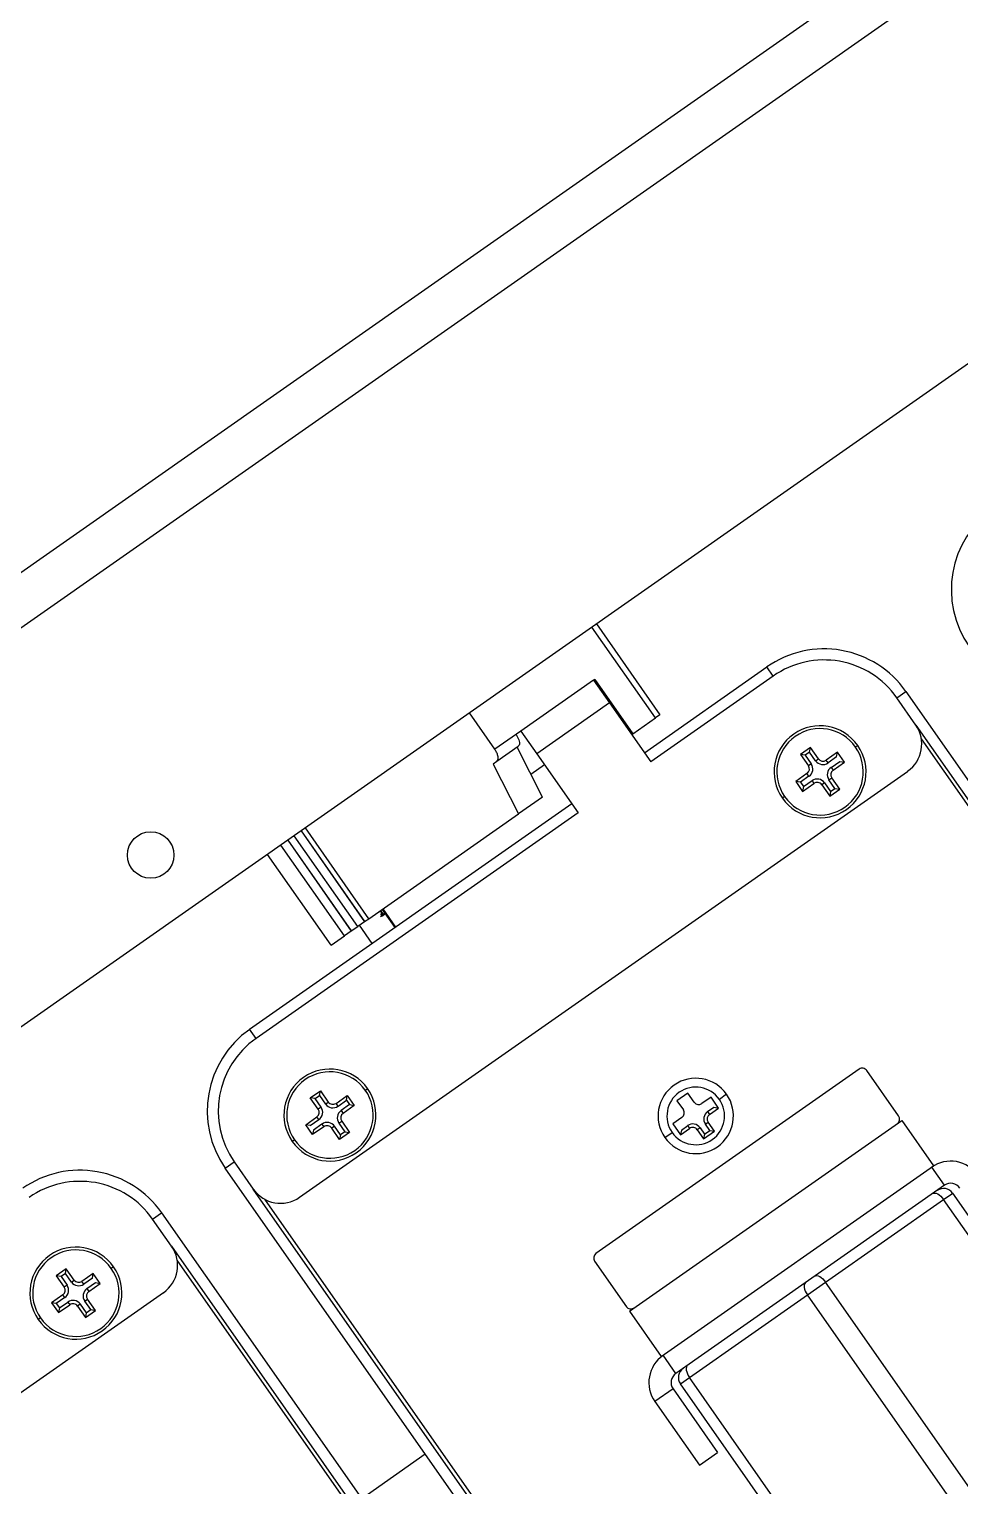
# Model space of a CAD drawing. Header units: millimetres. Extents: x 152904052 to 153933663, y 538271515 to 539240469.
# Drawn here: x 153333978.9 to 153334063, y 538933647.1 to 538933778.6 of the extents above; entities that cross this region are included whole.
import ezdxf

# ---------------------------------------------------------------- set-up
doc = ezdxf.new("R2010")
doc.units = ezdxf.units.MM
doc.layers.add('POWR', color=5, linetype='Continuous')

msp = doc.modelspace()

# ---------------------------------------------------------------- linework, layer by layer
at = {"layer": 'POWR', "color": 7}
for p, q in [((153334675.52, 538934217.81), (153332879.94, 538932960.53)), ((153334648.38, 538934193.8), (153333802.61, 538933601.58)), ((153334139.2, 538933801.26), (153333827.47, 538933582.98)), ((153334035.48, 538933716.42), (153334029.74, 538933724.61)), ((153334030.15, 538933724.9), (153334035.88, 538933716.7)), ((153334034.48, 538933713.28), (153334045.54, 538933721.02)), ((153334046.11, 538933720.2), (153334045.54, 538933721.02)), ((153334029.89, 538933719.83), (153334023.33, 538933715.24)), ((153334029.99, 538933719.9), (153334029.89, 538933719.83)), ((153334029.89, 538933719.83), (153334031.32, 538933717.78)), ((153334029.99, 538933719.9), (153334033.43, 538933714.98)), ((153334030.16, 538933719.65), (153334030.06, 538933719.58)), ((153334030.22, 538933719.57), (153334030.16, 538933719.44)), ((153334046.11, 538933720.2), (153334035.05, 538933712.46)), ((153334031.32, 538933717.78), (153334024.77, 538933713.19)), ((153334031.32, 538933717.78), (153334035.05, 538933712.46)), ((153334057.25, 538933718.24), (153334058.07, 538933718.81)), ((153334058.97, 538933715.78), (153334057.25, 538933718.24)), ((153334058.07, 538933718.81), (153334090.76, 538933672.12)), ((153334020.98, 538933713.59), (153334018.68, 538933716.87)), ((153334035.88, 538933716.7), (153334035.48, 538933716.42)), ((153334023.33, 538933715.24), (153334020.98, 538933713.59)), ((153334023.33, 538933715.24), (153334024.77, 538933713.19)), ((153334033.43, 538933714.98), (153334035.48, 538933716.42)), ((153334058.97, 538933715.78), (153334089.94, 538933671.54)), ((153334023.07, 538933713.83), (153334021.15, 538933712.49)), ((153334033.43, 538933714.98), (153334033.33, 538933714.91)), ((153334053.52, 538933713.8), (153334053.73, 538933713.94)), ((153334089.7, 538933671.37), (153334059.48, 538933714.54)), ((153334025.28, 538933709.28), (153334022.99, 538933713.78)), ((153334024.77, 538933713.19), (153334028.5, 538933707.87)), ((153334049.46, 538933713.76), (153334048.56, 538933713.13)), ((153334048.56, 538933713.13), (153334049.28, 538933712.1)), ((153334048.99, 538933713.05), (153334048.56, 538933713.13)), ((153334049.38, 538933713.33), (153334048.99, 538933713.05)), ((153334048.99, 538933713.05), (153334049.53, 538933712.28)), ((153334049.38, 538933713.33), (153334049.46, 538933713.76)), ((153334049.93, 538933712.56), (153334049.38, 538933713.33)), ((153334050.18, 538933712.73), (153334049.46, 538933713.76)), ((153334049.93, 538933712.56), (153334050.18, 538933712.73)), ((153334051.9, 538933713.33), (153334050.87, 538933712.61)), ((153334051.05, 538933712.36), (153334050.87, 538933712.61)), ((153334051.82, 538933712.9), (153334051.05, 538933712.36)), ((153334051.82, 538933712.9), (153334051.9, 538933713.33)), ((153334052.53, 538933712.43), (153334051.9, 538933713.33)), ((153334003.35, 538933673.17), (153334058.23, 538933711.6)), ((153334021.15, 538933712.49), (153334020.82, 538933712.26)), ((153334020.82, 538933712.26), (153334023.11, 538933707.76)), ((153334024.22, 538933711.35), (153334025.46, 538933712.21)), ((153334049.15, 538933711.41), (153334048.13, 538933710.69)), ((153334049.33, 538933711.16), (153334049.15, 538933711.41)), ((153334049.53, 538933712.28), (153334049.28, 538933712.1)), ((153334051.33, 538933711.96), (153334052.1, 538933712.5)), ((153334051.33, 538933711.96), (153334051.5, 538933711.71)), ((153334051.5, 538933711.71), (153334052.53, 538933712.43)), ((153334052.1, 538933712.5), (153334052.53, 538933712.43)), ((153334048.13, 538933710.69), (153334048.76, 538933709.79)), ((153334048.56, 538933710.61), (153334048.13, 538933710.69)), ((153334049.33, 538933711.16), (153334048.56, 538933710.61)), ((153334048.56, 538933710.61), (153334048.84, 538933710.22)), ((153334048.76, 538933709.79), (153334049.78, 538933710.51)), ((153334048.84, 538933710.22), (153334048.76, 538933709.79)), ((153334048.84, 538933710.22), (153334049.61, 538933710.76)), ((153334049.61, 538933710.76), (153334049.78, 538933710.51)), ((153334050.73, 538933710.56), (153334050.48, 538933710.38)), ((153334050.48, 538933710.38), (153334051.2, 538933709.36)), ((153334050.73, 538933710.56), (153334051.27, 538933709.79)), ((153334051.13, 538933710.84), (153334051.38, 538933711.01)), ((153334051.67, 538933710.06), (153334051.13, 538933710.84)), ((153334051.2, 538933709.36), (153334052.1, 538933709.99)), ((153334051.27, 538933709.79), (153334051.67, 538933710.06)), ((153334052.1, 538933709.99), (153334051.38, 538933711.01)), ((153334051.67, 538933710.06), (153334052.1, 538933709.99)), ((153333998.84, 538933688.33), (153334027.92, 538933708.69)), ((153334025.28, 538933709.28), (153334023.11, 538933707.76)), ((153334047.13, 538933709.32), (153334046.93, 538933709.18)), ((153334051.27, 538933709.79), (153334051.2, 538933709.36)), ((153334028.5, 538933707.87), (153333999.42, 538933687.51)), ((153334009.61, 538933698.3), (153334023.11, 538933707.76)), ((153334003.49, 538933706.23), (153334009.22, 538933698.03)), ((153334003.49, 538933706.23), (153334009.22, 538933698.04)), ((153334009.61, 538933698.3), (153334003.87, 538933706.5)), ((153334007.4, 538933696.76), (153334001.66, 538933704.95)), ((153334002.29, 538933705.39), (153334008.02, 538933697.19)), ((153334002.29, 538933705.39), (153334008.02, 538933697.2)), ((153334008.6, 538933697.6), (153334002.86, 538933705.79)), ((153334006.2, 538933695.92), (153334000.46, 538933704.11)), ((153334009.22, 538933698.04), (153334009.61, 538933698.3)), ((153334010.56, 538933698.97), (153334010.75, 538933698.97)), ((153334010.84, 538933698.56), (153334010.66, 538933698.48)), ((153334010.8, 538933699.14), (153334011.95, 538933697.5)), ((153334010.84, 538933698.56), (153334011.07, 538933698.76)), ((153334010.87, 538933699.19), (153334012.02, 538933697.55)), ((153334006.2, 538933695.92), (153334007.4, 538933696.76)), ((153334008.02, 538933697.19), (153334007.4, 538933696.76)), ((153334008.02, 538933697.2), (153334008.6, 538933697.6)), ((153334008.02, 538933697.2), (153334008.02, 538933697.19)), ((153334009.22, 538933698.03), (153334008.6, 538933697.6)), ((153334009.9, 538933696.07), (153334008.75, 538933697.71)), ((153334009.22, 538933698.04), (153334009.22, 538933698.03)), ((153333999.42, 538933687.51), (153333998.84, 538933688.33)), ((153334053.86, 538933684.73), (153334030.1, 538933668.1)), ((153334057.42, 538933680.51), (153334054.55, 538933684.61)), ((153334004.32, 538933682.15), (153334005.23, 538933682.78)), ((153334004.75, 538933682.08), (153334005.15, 538933682.36)), ((153334005.15, 538933682.36), (153334005.23, 538933682.78)), ((153334005.15, 538933682.36), (153334005.69, 538933681.58)), ((153334005.23, 538933682.78), (153334005.94, 538933681.76)), ((153334006.64, 538933681.64), (153334007.66, 538933682.35)), ((153334007.59, 538933681.93), (153334007.66, 538933682.35)), ((153334007.66, 538933682.35), (153334008.29, 538933681.45)), ((153334009.29, 538933682.82), (153334009.49, 538933682.97)), ((153334038.4, 538933682.57), (153334037.41, 538933681.88)), ((153334038.97, 538933681.75), (153334038.4, 538933682.57)), ((153334041.89, 538933682.46), (153334041.24, 538933682)), ((153334004.75, 538933682.08), (153334004.32, 538933682.15)), ((153334005.04, 538933681.13), (153334004.32, 538933682.15)), ((153334005.29, 538933681.31), (153334004.75, 538933682.08)), ((153334005.29, 538933681.31), (153334005.04, 538933681.13)), ((153334005.69, 538933681.58), (153334005.94, 538933681.76)), ((153334006.82, 538933681.39), (153334006.64, 538933681.64)), ((153334006.82, 538933681.39), (153334007.59, 538933681.93)), ((153334007.87, 538933681.53), (153334007.09, 538933680.99)), ((153334007.09, 538933680.99), (153334007.27, 538933680.74)), ((153334008.29, 538933681.45), (153334007.27, 538933680.74)), ((153334007.59, 538933681.93), (153334007.87, 538933681.53)), ((153334007.87, 538933681.53), (153334008.29, 538933681.45)), ((153334037.41, 538933681.88), (153334037.99, 538933681.06)), ((153334040.49, 538933682.2), (153334039.67, 538933681.63)), ((153334040.18, 538933680.9), (153334040.75, 538933681.3)), ((153334040.36, 538933680.65), (153334041.17, 538933681.22)), ((153334041.17, 538933681.22), (153334040.49, 538933682.2)), ((153334040.75, 538933681.3), (153334041.17, 538933681.22)), ((153334003.9, 538933679.72), (153334004.92, 538933680.43)), ((153334004.53, 538933678.82), (153334003.9, 538933679.72)), ((153334004.32, 538933679.64), (153334003.9, 538933679.72)), ((153334004.32, 538933679.64), (153334005.1, 538933680.18)), ((153334005.37, 538933679.78), (153334004.6, 538933679.24)), ((153334005.1, 538933680.18), (153334004.92, 538933680.43)), ((153334005.37, 538933679.78), (153334005.55, 538933679.53)), ((153334006.9, 538933679.86), (153334007.15, 538933680.04)), ((153334006.9, 538933679.86), (153334007.44, 538933679.09)), ((153334007.15, 538933680.04), (153334007.86, 538933679.02)), ((153334033.13, 538933662.89), (153334057.71, 538933680.1)), ((153334037.86, 538933680.37), (153334037.05, 538933679.79)), ((153334037.05, 538933679.79), (153334037.73, 538933678.81)), ((153334039.98, 538933679.77), (153334040.23, 538933679.95)), ((153334040.38, 538933679.21), (153334039.98, 538933679.77)), ((153334040.18, 538933680.9), (153334040.36, 538933680.65)), ((153334040.81, 538933679.13), (153334040.23, 538933679.95)), ((153334057.71, 538933680.1), (153334060.57, 538933676)), ((153334002.9, 538933678.35), (153334002.7, 538933678.2)), ((153334005.55, 538933679.53), (153334004.53, 538933678.82)), ((153334004.6, 538933679.24), (153334004.53, 538933678.82)), ((153334006.5, 538933679.59), (153334006.25, 538933679.41)), ((153334006.96, 538933678.39), (153334006.25, 538933679.41)), ((153334007.04, 538933678.81), (153334006.5, 538933679.59)), ((153334007.86, 538933679.02), (153334006.96, 538933678.39)), ((153334007.04, 538933678.81), (153334006.96, 538933678.39)), ((153334007.44, 538933679.09), (153334007.04, 538933678.81)), ((153334007.44, 538933679.09), (153334007.86, 538933679.02)), ((153334036.32, 538933678.56), (153334036.98, 538933679.02)), ((153334037.73, 538933678.81), (153334038.55, 538933679.39)), ((153334037.81, 538933679.24), (153334037.73, 538933678.81)), ((153334037.81, 538933679.24), (153334038.38, 538933679.64)), ((153334038.38, 538933679.64), (153334038.55, 538933679.39)), ((153334039.5, 538933679.44), (153334039.25, 538933679.26)), ((153334039.25, 538933679.26), (153334039.82, 538933678.44)), ((153334039.5, 538933679.44), (153334039.9, 538933678.87)), ((153334039.82, 538933678.44), (153334040.81, 538933679.13)), ((153334039.9, 538933678.87), (153334039.82, 538933678.44)), ((153334039.9, 538933678.87), (153334040.38, 538933679.21)), ((153334040.38, 538933679.21), (153334040.81, 538933679.13)), ((153333996.63, 538933675.79), (153333997.45, 538933676.36)), ((153334029.33, 538933629.1), (153333996.63, 538933675.79)), ((153333997.45, 538933676.36), (153333999.17, 538933673.91)), ((153334036, 538933658.8), (153334060.57, 538933676)), ((153334061.56, 538933674.25), (153334060.41, 538933675.89)), ((153334030.15, 538933629.67), (153333999.17, 538933673.91)), ((153334061.56, 538933674.25), (153334037.31, 538933657.27)), ((153334061.48, 538933672.97), (153334062.3, 538933673.55)), ((153334084.09, 538933642.42), (153334062.3, 538933673.55)), ((153333990.08, 538933671.2), (153333990.9, 538933671.78)), ((153333990.9, 538933671.78), (153334023.59, 538933625.08)), ((153334000.17, 538933673.01), (153334030.39, 538933629.85)), ((153334050.83, 538933665.52), (153334061.48, 538933672.97)), ((153334083.27, 538933641.85), (153334061.48, 538933672.97)), ((153333991.8, 538933668.75), (153333990.08, 538933671.2)), ((153333991.8, 538933668.75), (153334022.77, 538933624.51)), ((153333982.29, 538933666.72), (153333981.39, 538933666.09)), ((153333982.21, 538933666.3), (153333982.29, 538933666.72)), ((153333983.01, 538933665.7), (153333982.29, 538933666.72)), ((153333986.35, 538933666.76), (153333986.56, 538933666.91)), ((153334022.53, 538933624.34), (153333992.31, 538933667.5)), ((153334029.98, 538933667.4), (153334032.85, 538933663.3)), ((153333981.39, 538933666.09), (153333982.11, 538933665.07)), ((153333981.82, 538933666.02), (153333981.39, 538933666.09)), ((153333982.21, 538933666.3), (153333981.82, 538933666.02)), ((153333981.82, 538933666.02), (153333982.36, 538933665.25)), ((153333982.36, 538933665.25), (153333982.11, 538933665.07)), ((153333982.76, 538933665.52), (153333982.21, 538933666.3)), ((153333982.76, 538933665.52), (153333983.01, 538933665.7)), ((153333984.73, 538933666.29), (153333983.7, 538933665.58)), ((153333983.88, 538933665.33), (153333983.7, 538933665.58)), ((153333984.65, 538933665.87), (153333983.88, 538933665.33)), ((153333984.16, 538933664.93), (153333984.93, 538933665.47)), ((153333984.33, 538933664.68), (153333985.36, 538933665.39)), ((153333984.65, 538933665.87), (153333984.73, 538933666.29)), ((153333985.36, 538933665.39), (153333984.73, 538933666.29)), ((153333984.93, 538933665.47), (153333985.36, 538933665.39)), ((153334049.19, 538933664.37), (153334050.83, 538933665.52)), ((153334072.62, 538933634.39), (153334050.83, 538933665.52)), ((153333936.18, 538933626.14), (153333991.06, 538933664.57)), ((153333981.98, 538933664.37), (153333980.96, 538933663.66)), ((153333982.16, 538933664.12), (153333981.39, 538933663.58)), ((153333982.16, 538933664.12), (153333981.98, 538933664.37)), ((153333983.96, 538933663.8), (153333984.21, 538933663.98)), ((153333984.16, 538933664.93), (153333984.33, 538933664.68)), ((153333984.93, 538933662.96), (153333984.21, 538933663.98)), ((153334038.54, 538933656.91), (153334049.19, 538933664.37)), ((153334070.98, 538933633.24), (153334049.19, 538933664.37)), ((153333980.96, 538933663.66), (153333981.59, 538933662.76)), ((153333981.39, 538933663.58), (153333980.96, 538933663.66)), ((153333981.39, 538933663.58), (153333981.67, 538933663.18)), ((153333981.59, 538933662.76), (153333982.61, 538933663.47)), ((153333981.67, 538933663.18), (153333981.59, 538933662.76)), ((153333981.67, 538933663.18), (153333982.44, 538933663.72)), ((153333982.44, 538933663.72), (153333982.61, 538933663.47)), ((153333983.56, 538933663.53), (153333983.31, 538933663.35)), ((153333983.31, 538933663.35), (153333984.03, 538933662.33)), ((153333983.56, 538933663.53), (153333984.1, 538933662.75)), ((153333984.5, 538933663.03), (153333983.96, 538933663.8)), ((153333984.03, 538933662.33), (153333984.93, 538933662.96)), ((153333984.1, 538933662.75), (153333984.03, 538933662.33)), ((153333984.1, 538933662.75), (153333984.5, 538933663.03)), ((153333984.5, 538933663.03), (153333984.93, 538933662.96)), ((153334033.13, 538933662.89), (153334036, 538933658.8)), ((153333979.96, 538933662.29), (153333979.76, 538933662.14)), ((153334037.31, 538933657.27), (153334036.16, 538933658.91)), ((153334037.72, 538933656.34), (153334038.54, 538933656.91)), ((153334059.52, 538933625.21), (153334037.72, 538933656.34)), ((153334060.34, 538933625.79), (153334038.54, 538933656.91)), ((153334037.07, 538933655.88), (153334035.43, 538933654.73)), ((153334035.43, 538933654.73), (153334039.44, 538933649)), ((153334037.07, 538933655.88), (153334041.08, 538933650.15)), ((153334014.7, 538933649.99), (153334008.97, 538933645.97)), ((153334039.44, 538933649), (153334041.08, 538933650.15))]:
    msp.add_line(p, q, dxfattribs=at)
at = {"layer": 'POWR', "color": 7, "flags": 128}
for points in [[(153334060.49, 538933673.51), (153334060.58, 538933673.55), (153334060.69, 538933673.55), (153334060.82, 538933673.53), (153334060.95, 538933673.47), (153334061.09, 538933673.38), (153334061.23, 538933673.27), (153334061.36, 538933673.13), (153334061.48, 538933672.97)], [(153334049.02, 538933665.48), (153334048.96, 538933665.4), (153334048.91, 538933665.3), (153334048.89, 538933665.18), (153334048.9, 538933665.03), (153334048.94, 538933664.87), (153334049, 538933664.71), (153334049.08, 538933664.54), (153334049.19, 538933664.37)], [(153334049.84, 538933666.05), (153334049.93, 538933666.09), (153334050.04, 538933666.1), (153334050.17, 538933666.07), (153334050.3, 538933666.01), (153334050.44, 538933665.92), (153334050.58, 538933665.81), (153334050.71, 538933665.67), (153334050.83, 538933665.52)], [(153334038.38, 538933658.02), (153334038.31, 538933657.95), (153334038.26, 538933657.85), (153334038.24, 538933657.72), (153334038.25, 538933657.58), (153334038.29, 538933657.42), (153334038.35, 538933657.25), (153334038.44, 538933657.08), (153334038.54, 538933656.91)]]:
    msp.add_lwpolyline(points, dxfattribs=at)
at = {"layer": 'POWR', "color": 7}
msp.add_circle((153333989.91, 538933704.05), 2.1, dxfattribs=at)
for centre, radius, start, end in [((153334071.18, 538933727.99), 9, 125, 215), ((153334050.7, 538933713.65), 9, 35, 125), ((153334050.7, 538933713.65), 8, 35, 125), ((153334050.33, 538933711.56), 4.15, 35, 215), ((153334050.33, 538933711.56), 3.9, 35, 215), ((153334056.51, 538933714.06), 3, 305, 35), ((153334050.33, 538933711.56), 4.15, 215, 35), ((153334050.33, 538933711.56), 3.9, 215, 35), ((153334050.59, 538933713.02), 0.807, 215, 305), ((153334050.59, 538933713.02), 0.5, 215, 305), ((153334048.87, 538933711.82), 0.5, 305, 35), ((153334048.87, 538933711.82), 0.807, 305, 35), ((153334051.79, 538933711.3), 0.807, 125, 215), ((153334051.79, 538933711.3), 0.5, 125, 215), ((153334050.07, 538933710.1), 0.807, 35, 125), ((153334050.07, 538933710.1), 0.5, 35, 125), ((153334004.01, 538933680.95), 9, 125, 215), ((153334004.01, 538933680.95), 8, 125, 215), ((153334006.09, 538933680.59), 4.15, 35, 215), ((153334006.09, 538933680.59), 3.9, 35, 215), ((153334039.11, 538933680.51), 3.4, 35, 215), ((153334054.14, 538933684.32), 0.5, 35, 125), ((153334006.09, 538933680.59), 4.15, 215, 35), ((153334006.09, 538933680.59), 3.9, 215, 35), ((153334039.11, 538933680.51), 3.4, 215, 35), ((153334039.11, 538933680.51), 2.6, 35, 215), ((153334004.63, 538933680.84), 0.5, 305, 35), ((153334004.63, 538933680.84), 0.807, 305, 35), ((153334006.35, 538933682.05), 0.807, 215, 305), ((153334006.35, 538933682.05), 0.5, 215, 305), ((153334007.56, 538933680.33), 0.807, 125, 215), ((153334039.11, 538933680.51), 2.6, 215, 35), ((153334037.58, 538933680.78), 0.5, 305, 35), ((153334039.38, 538933682.04), 0.5, 215, 305), ((153334005.84, 538933679.12), 0.807, 35, 125), ((153334007.56, 538933680.33), 0.5, 125, 215), ((153334038.84, 538933678.98), 0.807, 35, 125), ((153334040.64, 538933680.24), 0.807, 125, 215), ((153334040.64, 538933680.24), 0.5, 125, 215), ((153334057.01, 538933680.22), 0.5, 305, 35), ((153334005.84, 538933679.12), 0.5, 35, 125), ((153334038.84, 538933678.98), 0.5, 35, 125), ((153334062.13, 538933673.43), 3, 35, 125), ((153333983.53, 538933666.61), 9, 35, 125), ((153333983.53, 538933666.61), 8, 35, 125), ((153334062.13, 538933673.43), 1, 35, 125), ((153334001.63, 538933675.63), 3, 215, 305), ((153334061.48, 538933672.97), 1, 35, 125), ((153333983.16, 538933664.52), 4.15, 35, 215), ((153333983.16, 538933664.52), 3.9, 35, 215), ((153333989.34, 538933667.02), 3, 305, 35), ((153334030.39, 538933667.69), 0.5, 125, 215), ((153333983.16, 538933664.52), 4.15, 215, 35), ((153333983.16, 538933664.52), 3.9, 215, 35), ((153333981.7, 538933664.78), 0.807, 305, 35), ((153333983.42, 538933665.99), 0.807, 215, 305), ((153333983.42, 538933665.99), 0.5, 215, 305), ((153333981.7, 538933664.78), 0.5, 305, 35), ((153333984.62, 538933664.27), 0.807, 125, 215), ((153333984.62, 538933664.27), 0.5, 125, 215), ((153333982.9, 538933663.06), 0.807, 35, 125), ((153333982.9, 538933663.06), 0.5, 35, 125), ((153334033.25, 538933663.59), 0.5, 215, 305), ((153334037.88, 538933656.45), 3, 125, 215), ((153334038.54, 538933656.91), 1, 125, 215), ((153334037.88, 538933656.45), 1, 125, 215)]:
    msp.add_arc(centre, radius, start, end, dxfattribs=at)
for points, knots in [([(153334022.89, 538933714.93), (153334022.94, 538933714.85), (153334023.04, 538933714.69), (153334023.15, 538933714.43), (153334023.2, 538933714.17), (153334023.18, 538933713.95), (153334023.1, 538933713.87), (153334023.07, 538933713.83)], [0, 0, 0, 0, 0.174736, 0.363548, 0.559692, 0.78787, 1, 1, 1, 1]), ([(153334021.15, 538933712.49), (153334021.2, 538933712.55), (153334021.3, 538933712.66), (153334021.27, 538933712.97), (153334021.16, 538933713.3), (153334021.03, 538933713.5), (153334020.98, 538933713.59)], [0, 0, 0, 0, 0.273241, 0.566326, 0.792171, 1, 1, 1, 1]), ([(153334010.79, 538933698.9), (153334010.77, 538933698.83), (153334010.72, 538933698.7), (153334010.68, 538933698.56), (153334010.65, 538933698.5)], [0, 0, 0, 0, 0.499894, 1, 1, 1, 1]), ([(153334010.68, 538933698.51), (153334010.68, 538933698.52), (153334010.68, 538933698.55), (153334010.86, 538933698.7), (153334010.97, 538933698.8)], [0, 0, 0, 0, 0.373588, 1, 1, 1, 1]), ([(153334010.75, 538933698.97), (153334010.75, 538933698.97), (153334010.73, 538933698.97), (153334010.74, 538933698.99), (153334010.75, 538933699)], [0, 0, 0, 0, 0.234258, 1, 1, 1, 1]), ([(153334011.09, 538933698.73), (153334011.08, 538933698.73), (153334011.05, 538933698.71), (153334010.97, 538933698.65), (153334010.9, 538933698.6), (153334010.84, 538933698.56)], [0, 0, 0, 0, 0.063595, 0.275437, 1, 1, 1, 1])]:
    msp.add_open_spline(points, degree=3, knots=knots, dxfattribs=at)

doc.saveas('drawing.dxf')
